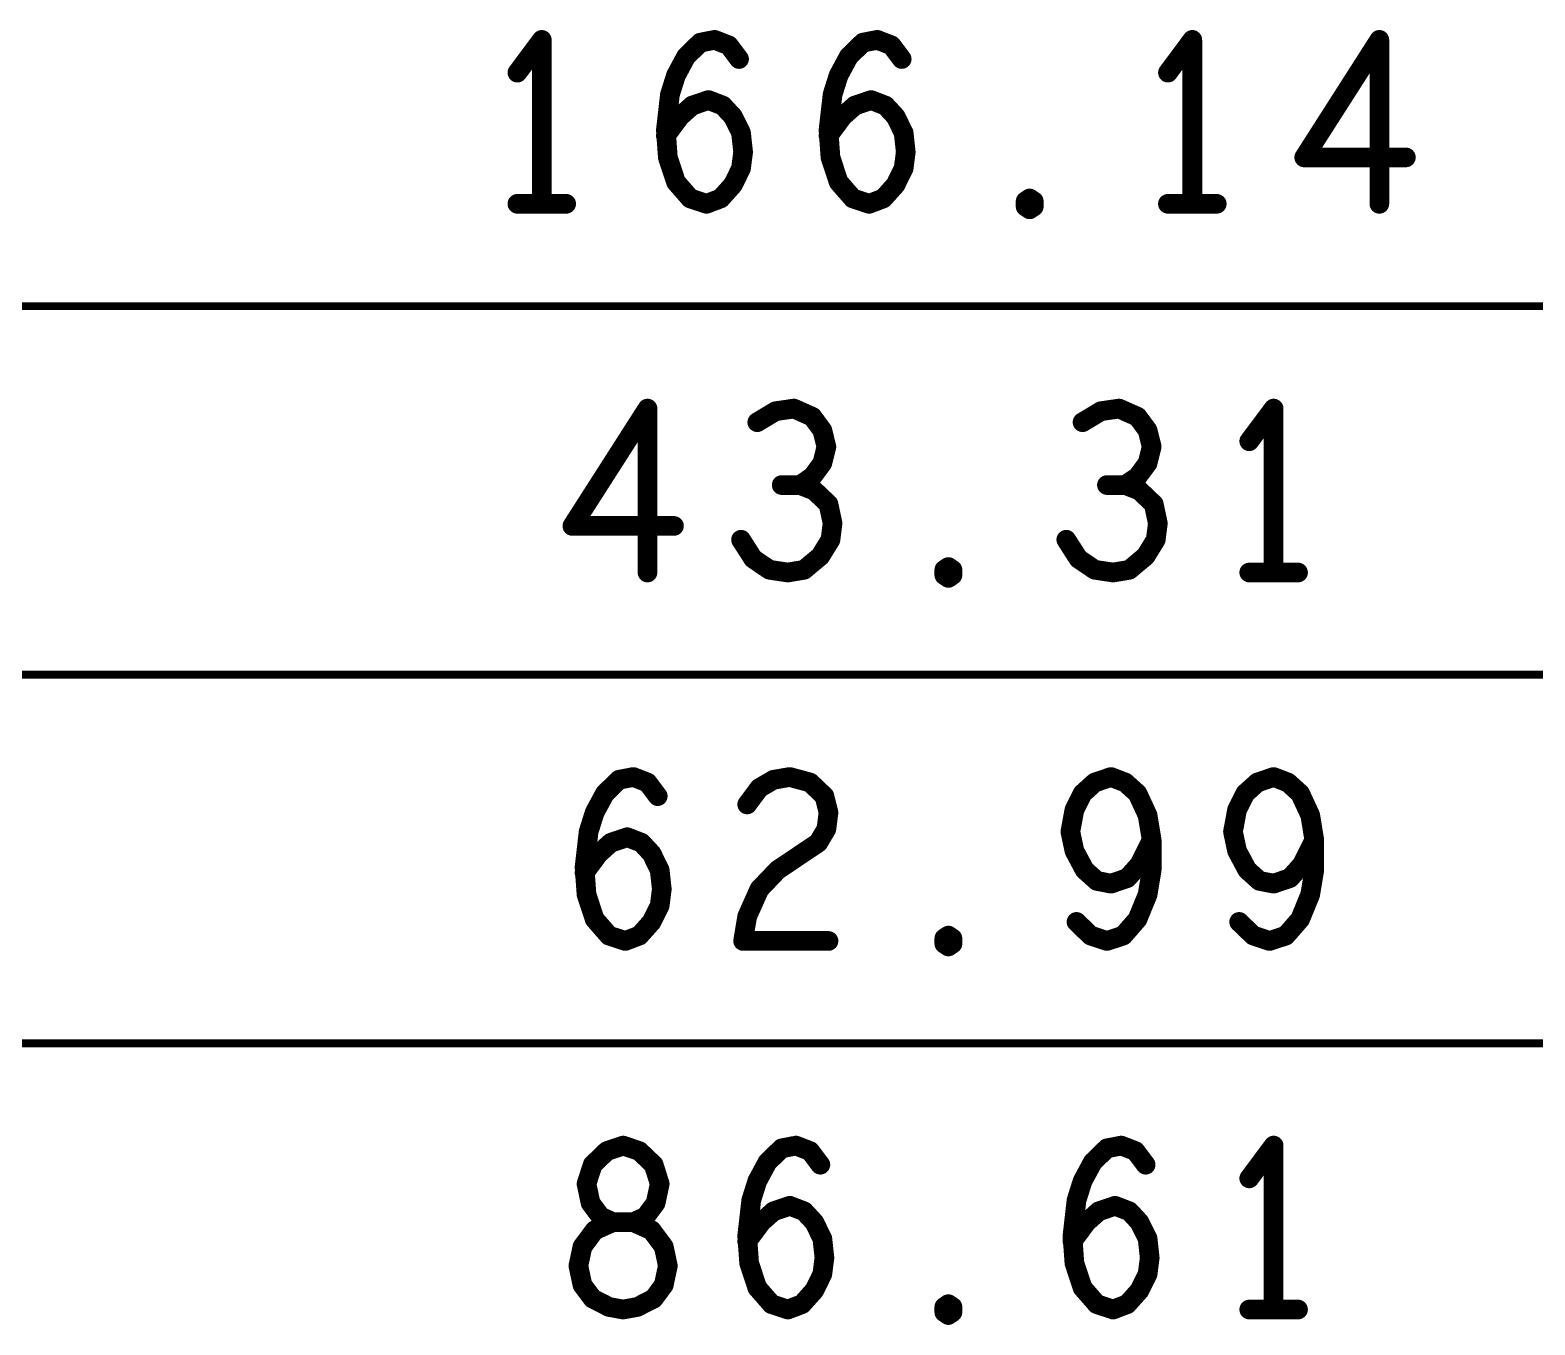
# Model space of a CAD drawing. Extents: x -14.2 to 19.9, y -5.2 to 16.9.
# Drawn here: x 9.877 to 11.024, y 1.384 to 2.371 of the extents above; entities that cross this region are included whole.
import ezdxf

# ---------------------------------------------------------------- set-up
doc = ezdxf.new("R2010")
doc.units = 0
doc.layers.get('0').update_dxf_attribs({"linetype": 'CONTINUOUS'})
doc.layers.add('FAB', color=2, linetype='CONTINUOUS')

# ---------------------------------------------------------------- blocks, each defined once
blk = doc.blocks.new('ROUND_105')
at = {"const_width": 0.0075}
blk.add_lwpolyline([(-0.00375, 0, 1), (0.00375, 0, 1)], format="xyb", close=True, dxfattribs=at)

msp = doc.modelspace()

# ---------------------------------------------------------------- linework, layer by layer
at = {"layer": 'FAB'}
for points, const_width in [([(10.2673, 2.3634), (10.2487, 2.3384)], 0.015), ([(10.2673, 2.2384), (10.2673, 2.3634)], 0.015), ([(10.3774, 2.3508), (10.3882, 2.3613)], 0.015), ([(10.3882, 2.3613), (10.3991, 2.3634)], 0.015), ([(10.3991, 2.3634), (10.4099, 2.3592)], 0.015), ([(10.4099, 2.3592), (10.4177, 2.3488)], 0.015), ([(10.5014, 2.3508), (10.5122, 2.3613)], 0.015), ([(10.5122, 2.3613), (10.5231, 2.3634)], 0.015), ([(10.5231, 2.3634), (10.5339, 2.3592)], 0.015), ([(10.5339, 2.3592), (10.5417, 2.3488)], 0.015), ([(10.7633, 2.3634), (10.7447, 2.3384)], 0.015), ([(10.7633, 2.2384), (10.7633, 2.3634)], 0.015), ([(10.9059, 2.3634), (10.8486, 2.2738)], 0.015), ([(10.9059, 2.2384), (10.9059, 2.3634)], 0.015), ([(10.3696, 2.3363), (10.3774, 2.3508)], 0.015), ([(10.4936, 2.3363), (10.5014, 2.3508)], 0.015), ([(10.365, 2.3217), (10.3696, 2.3363)], 0.015), ([(10.489, 2.3217), (10.4936, 2.3363)], 0.015), ([(10.3619, 2.2946), (10.365, 2.3217)], 0.015), ([(10.4859, 2.2946), (10.489, 2.3217)], 0.015), ([(10.3727, 2.305), (10.382, 2.3133)], 0.015), ([(10.382, 2.3133), (10.3944, 2.3175)], 0.015), ([(10.3944, 2.3175), (10.4053, 2.3133)], 0.015), ([(10.4053, 2.3133), (10.413, 2.305)], 0.015), ([(10.4967, 2.305), (10.506, 2.3133)], 0.015), ([(10.506, 2.3133), (10.5184, 2.3175)], 0.015), ([(10.5184, 2.3175), (10.5293, 2.3133)], 0.015), ([(10.5293, 2.3133), (10.537, 2.305)], 0.015), ([(10.3619, 2.2904), (10.3727, 2.305)], 0.015), ([(10.413, 2.305), (10.4192, 2.2925)], 0.015), ([(10.4859, 2.2904), (10.4967, 2.305)], 0.015), ([(10.537, 2.305), (10.5432, 2.2925)], 0.015), ([(10.3634, 2.2738), (10.3619, 2.2946)], 0.015), ([(10.4192, 2.2925), (10.4208, 2.2779)], 0.015), ([(10.4874, 2.2738), (10.4859, 2.2946)], 0.015), ([(10.5432, 2.2925), (10.5448, 2.2779)], 0.015), ([(10.4208, 2.2779), (10.4192, 2.2654)], 0.015), ([(10.5448, 2.2779), (10.5432, 2.2654)], 0.015), ([(10.3696, 2.255), (10.3634, 2.2738)], 0.015), ([(10.4192, 2.2654), (10.413, 2.2529)], 0.015), ([(10.4936, 2.255), (10.4874, 2.2738)], 0.015), ([(10.5432, 2.2654), (10.537, 2.2529)], 0.015), ([(10.8486, 2.2738), (10.9261, 2.2738)], 0.015), ([(10.3805, 2.2425), (10.3696, 2.255)], 0.015), ([(10.413, 2.2529), (10.4037, 2.2425)], 0.015), ([(10.5045, 2.2425), (10.4936, 2.255)], 0.015), ([(10.537, 2.2529), (10.5277, 2.2425)], 0.015), ([(10.3929, 2.2384), (10.3805, 2.2425)], 0.015), ([(10.4037, 2.2425), (10.3929, 2.2384)], 0.015), ([(10.5169, 2.2384), (10.5045, 2.2425)], 0.015), ([(10.5277, 2.2425), (10.5169, 2.2384)], 0.015), ([(10.6362, 2.2404), (10.6393, 2.2425)], 0.015), ([(10.6393, 2.2425), (10.6424, 2.2404)], 0.015), ([(10.2487, 2.2384), (10.2859, 2.2384)], 0.015), ([(10.6362, 2.2363), (10.6362, 2.2404)], 0.015), ([(10.6393, 2.2342), (10.6362, 2.2363)], 0.015), ([(10.6424, 2.2363), (10.6393, 2.2342)], 0.015), ([(10.6424, 2.2404), (10.6424, 2.2363)], 0.015), ([(10.7447, 2.2384), (10.7819, 2.2384)], 0.015), ([(8.7328, 2.1604), (15.4598, 2.1604)], 0.006), ([(10.3479, 2.0823), (10.2906, 1.9928)], 0.015), ([(10.3479, 1.9573), (10.3479, 2.0823)], 0.015), ([(10.4595, 2.0823), (10.4456, 2.0803)], 0.015), ([(10.4735, 2.0761), (10.4595, 2.0823)], 0.015), ([(10.7075, 2.0823), (10.6936, 2.0803)], 0.015), ([(10.7215, 2.0761), (10.7075, 2.0823)], 0.015), ([(10.8253, 2.0823), (10.8067, 2.0574)], 0.015), ([(10.8253, 1.9573), (10.8253, 2.0823)], 0.015), ([(10.4456, 2.0803), (10.4316, 2.0719)], 0.015), ([(10.4812, 2.0657), (10.4735, 2.0761)], 0.015), ([(10.6936, 2.0803), (10.6796, 2.0719)], 0.015), ([(10.7292, 2.0657), (10.7215, 2.0761)], 0.015), ([(10.4843, 2.0532), (10.4812, 2.0657)], 0.015), ([(10.7323, 2.0532), (10.7292, 2.0657)], 0.015), ([(10.4812, 2.0407), (10.4843, 2.0532)], 0.015), ([(10.7292, 2.0407), (10.7323, 2.0532)], 0.015), ([(10.4735, 2.0303), (10.4812, 2.0407)], 0.015), ([(10.7215, 2.0303), (10.7292, 2.0407)], 0.015), ([(10.4642, 2.024), (10.4502, 2.024)], 0.015), ([(10.4642, 2.024), (10.4735, 2.0303)], 0.015), ([(10.475, 2.0198), (10.4642, 2.024)], 0.015), ([(10.7122, 2.024), (10.6982, 2.024)], 0.015), ([(10.7122, 2.024), (10.7215, 2.0303)], 0.015), ([(10.723, 2.0198), (10.7122, 2.024)], 0.015), ([(10.4859, 2.0094), (10.475, 2.0198)], 0.015), ([(10.7339, 2.0094), (10.723, 2.0198)], 0.015), ([(10.489, 1.9948), (10.4859, 2.0094)], 0.015), ([(10.737, 1.9948), (10.7339, 2.0094)], 0.015), ([(10.2906, 1.9928), (10.3681, 1.9928)], 0.015), ([(10.4874, 1.9823), (10.489, 1.9948)], 0.015), ([(10.7354, 1.9823), (10.737, 1.9948)], 0.015), ([(10.4192, 1.9823), (10.4285, 1.9678)], 0.015), ([(10.4797, 1.9698), (10.4874, 1.9823)], 0.015), ([(10.6672, 1.9823), (10.6765, 1.9678)], 0.015), ([(10.7277, 1.9698), (10.7354, 1.9823)], 0.015), ([(10.4285, 1.9678), (10.4409, 1.9594)], 0.015), ([(10.4673, 1.9594), (10.4797, 1.9698)], 0.015), ([(10.6765, 1.9678), (10.6889, 1.9594)], 0.015), ([(10.7153, 1.9594), (10.7277, 1.9698)], 0.015), ([(10.4409, 1.9594), (10.4549, 1.9573)], 0.015), ([(10.4549, 1.9573), (10.4673, 1.9594)], 0.015), ([(10.5742, 1.9594), (10.5773, 1.9615)], 0.015), ([(10.5742, 1.9553), (10.5742, 1.9594)], 0.015), ([(10.5773, 1.9532), (10.5742, 1.9553)], 0.015), ([(10.5773, 1.9615), (10.5804, 1.9594)], 0.015), ([(10.5804, 1.9553), (10.5773, 1.9532)], 0.015), ([(10.5804, 1.9594), (10.5804, 1.9553)], 0.015), ([(10.6889, 1.9594), (10.7029, 1.9573)], 0.015), ([(10.7029, 1.9573), (10.7153, 1.9594)], 0.015), ([(10.8067, 1.9573), (10.8439, 1.9573)], 0.015), ([(8.7328, 1.8794), (15.4598, 1.8794)], 0.006), ([(10.3154, 1.7888), (10.3262, 1.7993)], 0.015), ([(10.3262, 1.7993), (10.3371, 1.8014)], 0.015), ([(10.3371, 1.8014), (10.3479, 1.7972)], 0.015), ([(10.3479, 1.7972), (10.3557, 1.7868)], 0.015), ([(10.4332, 1.793), (10.444, 1.7993)], 0.015), ([(10.444, 1.7993), (10.4564, 1.8014)], 0.015), ([(10.4564, 1.8014), (10.4719, 1.7972)], 0.015), ([(10.4719, 1.7972), (10.4828, 1.7868)], 0.015), ([(10.6889, 1.7972), (10.6796, 1.7888)], 0.015), ([(10.7013, 1.8014), (10.6889, 1.7972)], 0.015), ([(10.7122, 1.7972), (10.7013, 1.8014)], 0.015), ([(10.7215, 1.7888), (10.7122, 1.7972)], 0.015), ([(10.8129, 1.7972), (10.8036, 1.7888)], 0.015), ([(10.8253, 1.8014), (10.8129, 1.7972)], 0.015), ([(10.8362, 1.7972), (10.8253, 1.8014)], 0.015), ([(10.8455, 1.7888), (10.8362, 1.7972)], 0.015), ([(10.3076, 1.7743), (10.3154, 1.7888)], 0.015), ([(10.4239, 1.7805), (10.4332, 1.793)], 0.015), ([(10.4828, 1.7868), (10.4859, 1.7743)], 0.015), ([(10.6796, 1.7888), (10.6734, 1.7764)], 0.015), ([(10.7292, 1.7722), (10.7215, 1.7888)], 0.015), ([(10.8036, 1.7888), (10.7974, 1.7764)], 0.015), ([(10.8532, 1.7722), (10.8455, 1.7888)], 0.015), ([(10.303, 1.7597), (10.3076, 1.7743)], 0.015), ([(10.4859, 1.7743), (10.4843, 1.7618)], 0.015), ([(10.6734, 1.7764), (10.6703, 1.7597)], 0.015), ([(10.7323, 1.7534), (10.7292, 1.7722)], 0.015), ([(10.7974, 1.7764), (10.7943, 1.7597)], 0.015), ([(10.8563, 1.7534), (10.8532, 1.7722)], 0.015), ([(10.2999, 1.7326), (10.303, 1.7597)], 0.015), ([(10.4843, 1.7618), (10.4781, 1.7513)], 0.015), ([(10.6703, 1.7597), (10.6734, 1.7451)], 0.015), ([(10.7943, 1.7597), (10.7974, 1.7451)], 0.015), ([(10.3107, 1.743), (10.32, 1.7513)], 0.015), ([(10.32, 1.7513), (10.3324, 1.7555)], 0.015), ([(10.3324, 1.7555), (10.3433, 1.7513)], 0.015), ([(10.3433, 1.7513), (10.351, 1.743)], 0.015), ([(10.4781, 1.7513), (10.4471, 1.7305)], 0.015), ([(10.723, 1.7347), (10.7323, 1.7534)], 0.015), ([(10.7323, 1.7305), (10.7323, 1.7534)], 0.015), ([(10.847, 1.7347), (10.8563, 1.7534)], 0.015), ([(10.8563, 1.7305), (10.8563, 1.7534)], 0.015), ([(10.2999, 1.7284), (10.3107, 1.743)], 0.015), ([(10.351, 1.743), (10.3572, 1.7305)], 0.015), ([(10.6734, 1.7451), (10.6812, 1.7305)], 0.015), ([(10.7974, 1.7451), (10.8052, 1.7305)], 0.015), ([(10.3014, 1.7118), (10.2999, 1.7326)], 0.015), ([(10.3572, 1.7305), (10.3588, 1.7159)], 0.015), ([(10.4471, 1.7305), (10.4332, 1.7159)], 0.015), ([(10.6812, 1.7305), (10.6905, 1.7222)], 0.015), ([(10.7137, 1.7243), (10.723, 1.7347)], 0.015), ([(10.7292, 1.7118), (10.7323, 1.7305)], 0.015), ([(10.8052, 1.7305), (10.8145, 1.7222)], 0.015), ([(10.8377, 1.7243), (10.847, 1.7347)], 0.015), ([(10.8532, 1.7118), (10.8563, 1.7305)], 0.015), ([(10.3588, 1.7159), (10.3572, 1.7034)], 0.015), ([(10.4332, 1.7159), (10.4239, 1.6951)], 0.015), ([(10.6905, 1.7222), (10.7013, 1.7201)], 0.015), ([(10.7013, 1.7201), (10.7137, 1.7243)], 0.015), ([(10.8145, 1.7222), (10.8253, 1.7201)], 0.015), ([(10.8253, 1.7201), (10.8377, 1.7243)], 0.015), ([(10.3076, 1.693), (10.3014, 1.7118)], 0.015), ([(10.3572, 1.7034), (10.351, 1.6909)], 0.015), ([(10.7215, 1.693), (10.7292, 1.7118)], 0.015), ([(10.8455, 1.693), (10.8532, 1.7118)], 0.015), ([(10.3185, 1.6805), (10.3076, 1.693)], 0.015), ([(10.351, 1.6909), (10.3417, 1.6805)], 0.015), ([(10.4239, 1.6951), (10.4208, 1.6764)], 0.015), ([(10.675, 1.6909), (10.6858, 1.6805)], 0.015), ([(10.7106, 1.6805), (10.7215, 1.693)], 0.015), ([(10.799, 1.6909), (10.8098, 1.6805)], 0.015), ([(10.8346, 1.6805), (10.8455, 1.693)], 0.015), ([(10.3309, 1.6764), (10.3185, 1.6805)], 0.015), ([(10.3417, 1.6805), (10.3309, 1.6764)], 0.015), ([(10.5742, 1.6784), (10.5773, 1.6805)], 0.015), ([(10.5773, 1.6805), (10.5804, 1.6784)], 0.015), ([(10.6858, 1.6805), (10.6982, 1.6764)], 0.015), ([(10.6982, 1.6764), (10.7106, 1.6805)], 0.015), ([(10.8098, 1.6805), (10.8222, 1.6764)], 0.015), ([(10.8222, 1.6764), (10.8346, 1.6805)], 0.015), ([(10.4208, 1.6764), (10.4859, 1.6764)], 0.015), ([(10.5742, 1.6743), (10.5742, 1.6784)], 0.015), ([(10.5773, 1.6722), (10.5742, 1.6743)], 0.015), ([(10.5804, 1.6743), (10.5773, 1.6722)], 0.015), ([(10.5804, 1.6784), (10.5804, 1.6743)], 0.015), ([(8.7328, 1.5983), (15.4598, 1.5983)], 0.006), ([(10.3169, 1.5162), (10.3293, 1.5204)], 0.015), ([(10.3293, 1.5204), (10.3417, 1.5162)], 0.015), ([(10.4502, 1.5183), (10.4611, 1.5204)], 0.015), ([(10.4611, 1.5204), (10.4719, 1.5162)], 0.015), ([(10.6982, 1.5183), (10.7091, 1.5204)], 0.015), ([(10.7091, 1.5204), (10.7199, 1.5162)], 0.015), ([(10.8253, 1.5204), (10.8067, 1.4954)], 0.015), ([(10.8253, 1.3954), (10.8253, 1.5204)], 0.015), ([(10.3061, 1.5058), (10.3169, 1.5162)], 0.015), ([(10.3417, 1.5162), (10.3526, 1.5058)], 0.015), ([(10.4316, 1.4933), (10.4394, 1.5078)], 0.015), ([(10.4394, 1.5078), (10.4502, 1.5183)], 0.015), ([(10.4719, 1.5162), (10.4797, 1.5058)], 0.015), ([(10.6796, 1.4933), (10.6874, 1.5078)], 0.015), ([(10.6874, 1.5078), (10.6982, 1.5183)], 0.015), ([(10.7199, 1.5162), (10.7277, 1.5058)], 0.015), ([(10.3014, 1.4912), (10.3061, 1.5058)], 0.015), ([(10.3526, 1.5058), (10.3572, 1.4912)], 0.015), ([(10.3045, 1.4766), (10.3014, 1.4912)], 0.015), ([(10.3572, 1.4912), (10.3541, 1.4766)], 0.015), ([(10.427, 1.4787), (10.4316, 1.4933)], 0.015), ([(10.675, 1.4787), (10.6796, 1.4933)], 0.015), ([(10.3123, 1.4662), (10.3045, 1.4766)], 0.015), ([(10.3541, 1.4766), (10.3464, 1.4662)], 0.015), ([(10.4239, 1.4516), (10.427, 1.4787)], 0.015), ([(10.444, 1.4703), (10.4564, 1.4745)], 0.015), ([(10.4564, 1.4745), (10.4673, 1.4703)], 0.015), ([(10.6719, 1.4516), (10.675, 1.4787)], 0.015), ([(10.692, 1.4703), (10.7044, 1.4745)], 0.015), ([(10.7044, 1.4745), (10.7153, 1.4703)], 0.015), ([(10.3216, 1.462), (10.3076, 1.4558)], 0.015), ([(10.3216, 1.462), (10.3123, 1.4662)], 0.015), ([(10.3371, 1.462), (10.3216, 1.462)], 0.015), ([(10.3371, 1.462), (10.3216, 1.462)], 0.015), ([(10.3464, 1.4662), (10.3371, 1.462)], 0.015), ([(10.351, 1.4558), (10.3371, 1.462)], 0.015), ([(10.4239, 1.4474), (10.4347, 1.462)], 0.015), ([(10.4347, 1.462), (10.444, 1.4703)], 0.015), ([(10.4673, 1.4703), (10.475, 1.462)], 0.015), ([(10.475, 1.462), (10.4812, 1.4495)], 0.015), ([(10.6719, 1.4474), (10.6827, 1.462)], 0.015), ([(10.6827, 1.462), (10.692, 1.4703)], 0.015), ([(10.7153, 1.4703), (10.723, 1.462)], 0.015), ([(10.723, 1.462), (10.7292, 1.4495)], 0.015), ([(10.3076, 1.4558), (10.2983, 1.4433)], 0.015), ([(10.3603, 1.4433), (10.351, 1.4558)], 0.015), ([(10.4254, 1.4308), (10.4239, 1.4516)], 0.015), ([(10.6734, 1.4308), (10.6719, 1.4516)], 0.015), ([(10.2983, 1.4433), (10.2952, 1.4287)], 0.015), ([(10.3634, 1.4287), (10.3603, 1.4433)], 0.015), ([(10.4812, 1.4495), (10.4828, 1.4349)], 0.015), ([(10.7292, 1.4495), (10.7308, 1.4349)], 0.015), ([(10.2952, 1.4287), (10.2983, 1.4141)], 0.015), ([(10.3603, 1.4141), (10.3634, 1.4287)], 0.015), ([(10.4316, 1.412), (10.4254, 1.4308)], 0.015), ([(10.4828, 1.4349), (10.4812, 1.4224)], 0.015), ([(10.6796, 1.412), (10.6734, 1.4308)], 0.015), ([(10.7308, 1.4349), (10.7292, 1.4224)], 0.015), ([(10.4812, 1.4224), (10.475, 1.4099)], 0.015), ([(10.7292, 1.4224), (10.723, 1.4099)], 0.015), ([(10.2983, 1.4141), (10.3061, 1.4037)], 0.015), ([(10.3526, 1.4037), (10.3603, 1.4141)], 0.015), ([(10.4425, 1.3995), (10.4316, 1.412)], 0.015), ([(10.475, 1.4099), (10.4657, 1.3995)], 0.015), ([(10.6905, 1.3995), (10.6796, 1.412)], 0.015), ([(10.723, 1.4099), (10.7137, 1.3995)], 0.015), ([(10.3061, 1.4037), (10.3185, 1.3974)], 0.015), ([(10.3185, 1.3974), (10.3293, 1.3954)], 0.015), ([(10.3293, 1.3954), (10.3402, 1.3974)], 0.015), ([(10.3402, 1.3974), (10.3526, 1.4037)], 0.015), ([(10.4549, 1.3954), (10.4425, 1.3995)], 0.015), ([(10.4657, 1.3995), (10.4549, 1.3954)], 0.015), ([(10.5742, 1.3974), (10.5773, 1.3995)], 0.015), ([(10.5742, 1.3933), (10.5742, 1.3974)], 0.015), ([(10.5773, 1.3912), (10.5742, 1.3933)], 0.015), ([(10.5773, 1.3995), (10.5804, 1.3974)], 0.015), ([(10.5804, 1.3933), (10.5773, 1.3912)], 0.015), ([(10.5804, 1.3974), (10.5804, 1.3933)], 0.015), ([(10.7029, 1.3954), (10.6905, 1.3995)], 0.015), ([(10.7137, 1.3995), (10.7029, 1.3954)], 0.015), ([(10.8067, 1.3954), (10.8439, 1.3954)], 0.015)]:
    msp.add_lwpolyline(points, dxfattribs=dict(at, const_width=const_width))

# ---------------------------------------------------------------- block references
for p in [(10.2673, 2.3634), (10.2673, 2.3634), (10.3882, 2.3613), (10.3882, 2.3613), (10.3991, 2.3634), (10.3991, 2.3634), (10.4099, 2.3592), (10.4099, 2.3592), (10.5122, 2.3613), (10.5122, 2.3613), (10.5231, 2.3634), (10.5231, 2.3634), (10.5339, 2.3592), (10.5339, 2.3592), (10.7633, 2.3634), (10.7633, 2.3634), (10.9059, 2.3634), (10.9059, 2.3634), (10.3774, 2.3508), (10.3774, 2.3508), (10.4177, 2.3488), (10.5014, 2.3508), (10.5014, 2.3508), (10.5417, 2.3488), (10.2487, 2.3384), (10.3696, 2.3363), (10.3696, 2.3363), (10.4936, 2.3363), (10.4936, 2.3363), (10.7447, 2.3384), (10.365, 2.3217), (10.365, 2.3217), (10.489, 2.3217), (10.489, 2.3217), (10.382, 2.3133), (10.382, 2.3133), (10.3944, 2.3175), (10.3944, 2.3175), (10.4053, 2.3133), (10.4053, 2.3133), (10.506, 2.3133), (10.506, 2.3133), (10.5184, 2.3175), (10.5184, 2.3175), (10.5293, 2.3133), (10.5293, 2.3133), (10.3727, 2.305), (10.3727, 2.305), (10.413, 2.305), (10.413, 2.305), (10.4967, 2.305), (10.4967, 2.305), (10.537, 2.305), (10.537, 2.305), (10.3619, 2.2946), (10.3619, 2.2946), (10.3619, 2.2904), (10.4192, 2.2925), (10.4192, 2.2925), (10.4859, 2.2946), (10.4859, 2.2946), (10.4859, 2.2904), (10.5432, 2.2925), (10.5432, 2.2925), (10.4208, 2.2779), (10.4208, 2.2779), (10.5448, 2.2779), (10.5448, 2.2779), (10.3634, 2.2738), (10.3634, 2.2738), (10.4192, 2.2654), (10.4192, 2.2654), (10.4874, 2.2738), (10.4874, 2.2738), (10.5432, 2.2654), (10.5432, 2.2654), (10.8486, 2.2738), (10.8486, 2.2738), (10.9261, 2.2738), (10.3696, 2.255), (10.3696, 2.255), (10.413, 2.2529), (10.413, 2.2529), (10.4936, 2.255), (10.4936, 2.255), (10.537, 2.2529), (10.537, 2.2529), (10.3805, 2.2425), (10.3805, 2.2425), (10.4037, 2.2425), (10.4037, 2.2425), (10.5045, 2.2425), (10.5045, 2.2425), (10.5277, 2.2425), (10.5277, 2.2425), (10.6393, 2.2425), (10.6393, 2.2425), (10.2487, 2.2384), (10.2673, 2.2384), (10.2859, 2.2384), (10.3929, 2.2384), (10.3929, 2.2384), (10.5169, 2.2384), (10.5169, 2.2384), (10.6362, 2.2404), (10.6362, 2.2404), (10.6362, 2.2363), (10.6362, 2.2363), (10.6393, 2.2342), (10.6393, 2.2342), (10.6424, 2.2404), (10.6424, 2.2404), (10.6424, 2.2363), (10.6424, 2.2363), (10.7447, 2.2384), (10.7633, 2.2384), (10.7819, 2.2384), (10.9059, 2.2384), (10.3479, 2.0823), (10.3479, 2.0823), (10.4595, 2.0823), (10.4595, 2.0823), (10.7075, 2.0823), (10.7075, 2.0823), (10.8253, 2.0823), (10.8253, 2.0823), (10.4316, 2.0719), (10.4456, 2.0803), (10.4456, 2.0803), (10.4735, 2.0761), (10.4735, 2.0761), (10.6796, 2.0719), (10.6936, 2.0803), (10.6936, 2.0803), (10.7215, 2.0761), (10.7215, 2.0761), (10.4812, 2.0657), (10.4812, 2.0657), (10.7292, 2.0657), (10.7292, 2.0657), (10.4843, 2.0532), (10.4843, 2.0532), (10.7323, 2.0532), (10.7323, 2.0532), (10.8067, 2.0574), (10.4812, 2.0407), (10.4812, 2.0407), (10.7292, 2.0407), (10.7292, 2.0407), (10.4502, 2.024), (10.4642, 2.024), (10.4642, 2.024), (10.4642, 2.024), (10.4735, 2.0303), (10.4735, 2.0303), (10.6982, 2.024), (10.7122, 2.024), (10.7122, 2.024), (10.7122, 2.024), (10.7215, 2.0303), (10.7215, 2.0303), (10.475, 2.0198), (10.475, 2.0198), (10.723, 2.0198), (10.723, 2.0198), (10.4859, 2.0094), (10.4859, 2.0094), (10.7339, 2.0094), (10.7339, 2.0094), (10.2906, 1.9928), (10.2906, 1.9928), (10.3681, 1.9928), (10.489, 1.9948), (10.489, 1.9948), (10.737, 1.9948), (10.737, 1.9948), (10.4192, 1.9823), (10.4874, 1.9823), (10.4874, 1.9823), (10.6672, 1.9823), (10.7354, 1.9823), (10.7354, 1.9823), (10.4285, 1.9678), (10.4285, 1.9678), (10.4797, 1.9698), (10.4797, 1.9698), (10.6765, 1.9678), (10.6765, 1.9678), (10.7277, 1.9698), (10.7277, 1.9698), (10.3479, 1.9573), (10.4409, 1.9594), (10.4409, 1.9594), (10.4549, 1.9573), (10.4549, 1.9573), (10.4673, 1.9594), (10.4673, 1.9594), (10.5742, 1.9594), (10.5742, 1.9594), (10.5742, 1.9553), (10.5742, 1.9553), (10.5773, 1.9615), (10.5773, 1.9615), (10.5804, 1.9594), (10.5804, 1.9594), (10.5804, 1.9553), (10.5804, 1.9553), (10.6889, 1.9594), (10.6889, 1.9594), (10.7029, 1.9573), (10.7029, 1.9573), (10.7153, 1.9594), (10.7153, 1.9594), (10.8067, 1.9573), (10.8253, 1.9573), (10.8439, 1.9573), (10.5773, 1.9532), (10.5773, 1.9532), (10.3262, 1.7993), (10.3262, 1.7993), (10.3371, 1.8014), (10.3371, 1.8014), (10.3479, 1.7972), (10.3479, 1.7972), (10.444, 1.7993), (10.444, 1.7993), (10.4564, 1.8014), (10.4564, 1.8014), (10.4719, 1.7972), (10.4719, 1.7972), (10.6889, 1.7972), (10.6889, 1.7972), (10.7013, 1.8014), (10.7013, 1.8014), (10.7122, 1.7972), (10.7122, 1.7972), (10.8129, 1.7972), (10.8129, 1.7972), (10.8253, 1.8014), (10.8253, 1.8014), (10.8362, 1.7972), (10.8362, 1.7972), (10.3154, 1.7888), (10.3154, 1.7888), (10.3557, 1.7868), (10.4332, 1.793), (10.4332, 1.793), (10.4828, 1.7868), (10.4828, 1.7868), (10.6796, 1.7888), (10.6796, 1.7888), (10.7215, 1.7888), (10.7215, 1.7888), (10.8036, 1.7888), (10.8036, 1.7888), (10.8455, 1.7888), (10.8455, 1.7888), (10.3076, 1.7743), (10.3076, 1.7743), (10.4239, 1.7805), (10.4859, 1.7743), (10.4859, 1.7743), (10.6734, 1.7764), (10.6734, 1.7764), (10.7292, 1.7722), (10.7292, 1.7722), (10.7974, 1.7764), (10.7974, 1.7764), (10.8532, 1.7722), (10.8532, 1.7722), (10.303, 1.7597), (10.303, 1.7597), (10.4843, 1.7618), (10.4843, 1.7618), (10.6703, 1.7597), (10.6703, 1.7597), (10.7943, 1.7597), (10.7943, 1.7597), (10.32, 1.7513), (10.32, 1.7513), (10.3324, 1.7555), (10.3324, 1.7555), (10.3433, 1.7513), (10.3433, 1.7513), (10.4781, 1.7513), (10.4781, 1.7513), (10.7323, 1.7534), (10.7323, 1.7534), (10.7323, 1.7534), (10.8563, 1.7534), (10.8563, 1.7534), (10.8563, 1.7534), (10.3107, 1.743), (10.3107, 1.743), (10.351, 1.743), (10.351, 1.743), (10.6734, 1.7451), (10.6734, 1.7451), (10.7974, 1.7451), (10.7974, 1.7451), (10.2999, 1.7326), (10.2999, 1.7326), (10.2999, 1.7284), (10.3572, 1.7305), (10.3572, 1.7305), (10.4471, 1.7305), (10.4471, 1.7305), (10.6812, 1.7305), (10.6812, 1.7305), (10.723, 1.7347), (10.723, 1.7347), (10.7323, 1.7305), (10.7323, 1.7305), (10.8052, 1.7305), (10.8052, 1.7305), (10.847, 1.7347), (10.847, 1.7347), (10.8563, 1.7305), (10.8563, 1.7305), (10.3588, 1.7159), (10.3588, 1.7159), (10.4332, 1.7159), (10.4332, 1.7159), (10.6905, 1.7222), (10.6905, 1.7222), (10.7013, 1.7201), (10.7013, 1.7201), (10.7137, 1.7243), (10.7137, 1.7243), (10.8145, 1.7222), (10.8145, 1.7222), (10.8253, 1.7201), (10.8253, 1.7201), (10.8377, 1.7243), (10.8377, 1.7243), (10.3014, 1.7118), (10.3014, 1.7118), (10.3572, 1.7034), (10.3572, 1.7034), (10.7292, 1.7118), (10.7292, 1.7118), (10.8532, 1.7118), (10.8532, 1.7118), (10.3076, 1.693), (10.3076, 1.693), (10.351, 1.6909), (10.351, 1.6909), (10.4239, 1.6951), (10.4239, 1.6951), (10.675, 1.6909), (10.7215, 1.693), (10.7215, 1.693), (10.799, 1.6909), (10.8455, 1.693), (10.8455, 1.693), (10.3185, 1.6805), (10.3185, 1.6805), (10.3417, 1.6805), (10.3417, 1.6805), (10.5773, 1.6805), (10.5773, 1.6805), (10.6858, 1.6805), (10.6858, 1.6805), (10.7106, 1.6805), (10.7106, 1.6805), (10.8098, 1.6805), (10.8098, 1.6805), (10.8346, 1.6805), (10.8346, 1.6805), (10.3309, 1.6764), (10.3309, 1.6764), (10.4208, 1.6764), (10.4208, 1.6764), (10.4859, 1.6764), (10.5742, 1.6784), (10.5742, 1.6784), (10.5742, 1.6743), (10.5742, 1.6743), (10.5773, 1.6722), (10.5773, 1.6722), (10.5804, 1.6784), (10.5804, 1.6784), (10.5804, 1.6743), (10.5804, 1.6743), (10.6982, 1.6764), (10.6982, 1.6764), (10.8222, 1.6764), (10.8222, 1.6764), (10.3293, 1.5204), (10.3293, 1.5204), (10.4611, 1.5204), (10.4611, 1.5204), (10.7091, 1.5204), (10.7091, 1.5204), (10.8253, 1.5204), (10.8253, 1.5204), (10.3169, 1.5162), (10.3169, 1.5162), (10.3417, 1.5162), (10.3417, 1.5162), (10.4394, 1.5078), (10.4394, 1.5078), (10.4502, 1.5183), (10.4502, 1.5183), (10.4719, 1.5162), (10.4719, 1.5162), (10.6874, 1.5078), (10.6874, 1.5078), (10.6982, 1.5183), (10.6982, 1.5183), (10.7199, 1.5162), (10.7199, 1.5162), (10.3061, 1.5058), (10.3061, 1.5058), (10.3526, 1.5058), (10.3526, 1.5058), (10.4797, 1.5058), (10.7277, 1.5058), (10.3014, 1.4912), (10.3014, 1.4912), (10.3572, 1.4912), (10.3572, 1.4912), (10.4316, 1.4933), (10.4316, 1.4933), (10.6796, 1.4933), (10.6796, 1.4933), (10.8067, 1.4954), (10.3045, 1.4766), (10.3045, 1.4766), (10.3541, 1.4766), (10.3541, 1.4766), (10.427, 1.4787), (10.427, 1.4787), (10.4564, 1.4745), (10.4564, 1.4745), (10.675, 1.4787), (10.675, 1.4787), (10.7044, 1.4745), (10.7044, 1.4745), (10.3123, 1.4662), (10.3123, 1.4662), (10.3216, 1.462), (10.3216, 1.462), (10.3216, 1.462), (10.3216, 1.462), (10.3371, 1.462), (10.3371, 1.462), (10.3371, 1.462), (10.3371, 1.462), (10.3464, 1.4662), (10.3464, 1.4662), (10.4347, 1.462), (10.4347, 1.462), (10.444, 1.4703), (10.444, 1.4703), (10.4673, 1.4703), (10.4673, 1.4703), (10.475, 1.462), (10.475, 1.462), (10.6827, 1.462), (10.6827, 1.462), (10.692, 1.4703), (10.692, 1.4703), (10.7153, 1.4703), (10.7153, 1.4703), (10.723, 1.462), (10.723, 1.462), (10.3076, 1.4558), (10.3076, 1.4558), (10.351, 1.4558), (10.351, 1.4558), (10.4239, 1.4516), (10.4239, 1.4516), (10.6719, 1.4516), (10.6719, 1.4516), (10.2983, 1.4433), (10.2983, 1.4433), (10.3603, 1.4433), (10.3603, 1.4433), (10.4239, 1.4474), (10.4812, 1.4495), (10.4812, 1.4495), (10.6719, 1.4474), (10.7292, 1.4495), (10.7292, 1.4495), (10.2952, 1.4287), (10.2952, 1.4287), (10.3634, 1.4287), (10.3634, 1.4287), (10.4254, 1.4308), (10.4254, 1.4308), (10.4828, 1.4349), (10.4828, 1.4349), (10.6734, 1.4308), (10.6734, 1.4308), (10.7308, 1.4349), (10.7308, 1.4349), (10.4812, 1.4224), (10.4812, 1.4224), (10.7292, 1.4224), (10.7292, 1.4224), (10.2983, 1.4141), (10.2983, 1.4141), (10.3603, 1.4141), (10.3603, 1.4141), (10.4316, 1.412), (10.4316, 1.412), (10.475, 1.4099), (10.475, 1.4099), (10.6796, 1.412), (10.6796, 1.412), (10.723, 1.4099), (10.723, 1.4099), (10.3061, 1.4037), (10.3061, 1.4037), (10.3185, 1.3974), (10.3185, 1.3974), (10.3293, 1.3954), (10.3293, 1.3954), (10.3402, 1.3974), (10.3402, 1.3974), (10.3526, 1.4037), (10.3526, 1.4037), (10.4425, 1.3995), (10.4425, 1.3995), (10.4549, 1.3954), (10.4549, 1.3954), (10.4657, 1.3995), (10.4657, 1.3995), (10.5742, 1.3974), (10.5742, 1.3974), (10.5742, 1.3933), (10.5742, 1.3933), (10.5773, 1.3995), (10.5773, 1.3995), (10.5804, 1.3974), (10.5804, 1.3974), (10.5804, 1.3933), (10.5804, 1.3933), (10.6905, 1.3995), (10.6905, 1.3995), (10.7029, 1.3954), (10.7029, 1.3954), (10.7137, 1.3995), (10.7137, 1.3995), (10.8067, 1.3954), (10.8253, 1.3954), (10.8439, 1.3954), (10.5773, 1.3912), (10.5773, 1.3912)]:
    msp.add_blockref('ROUND_105', p, dxfattribs=at)

doc.saveas('drawing.dxf')
